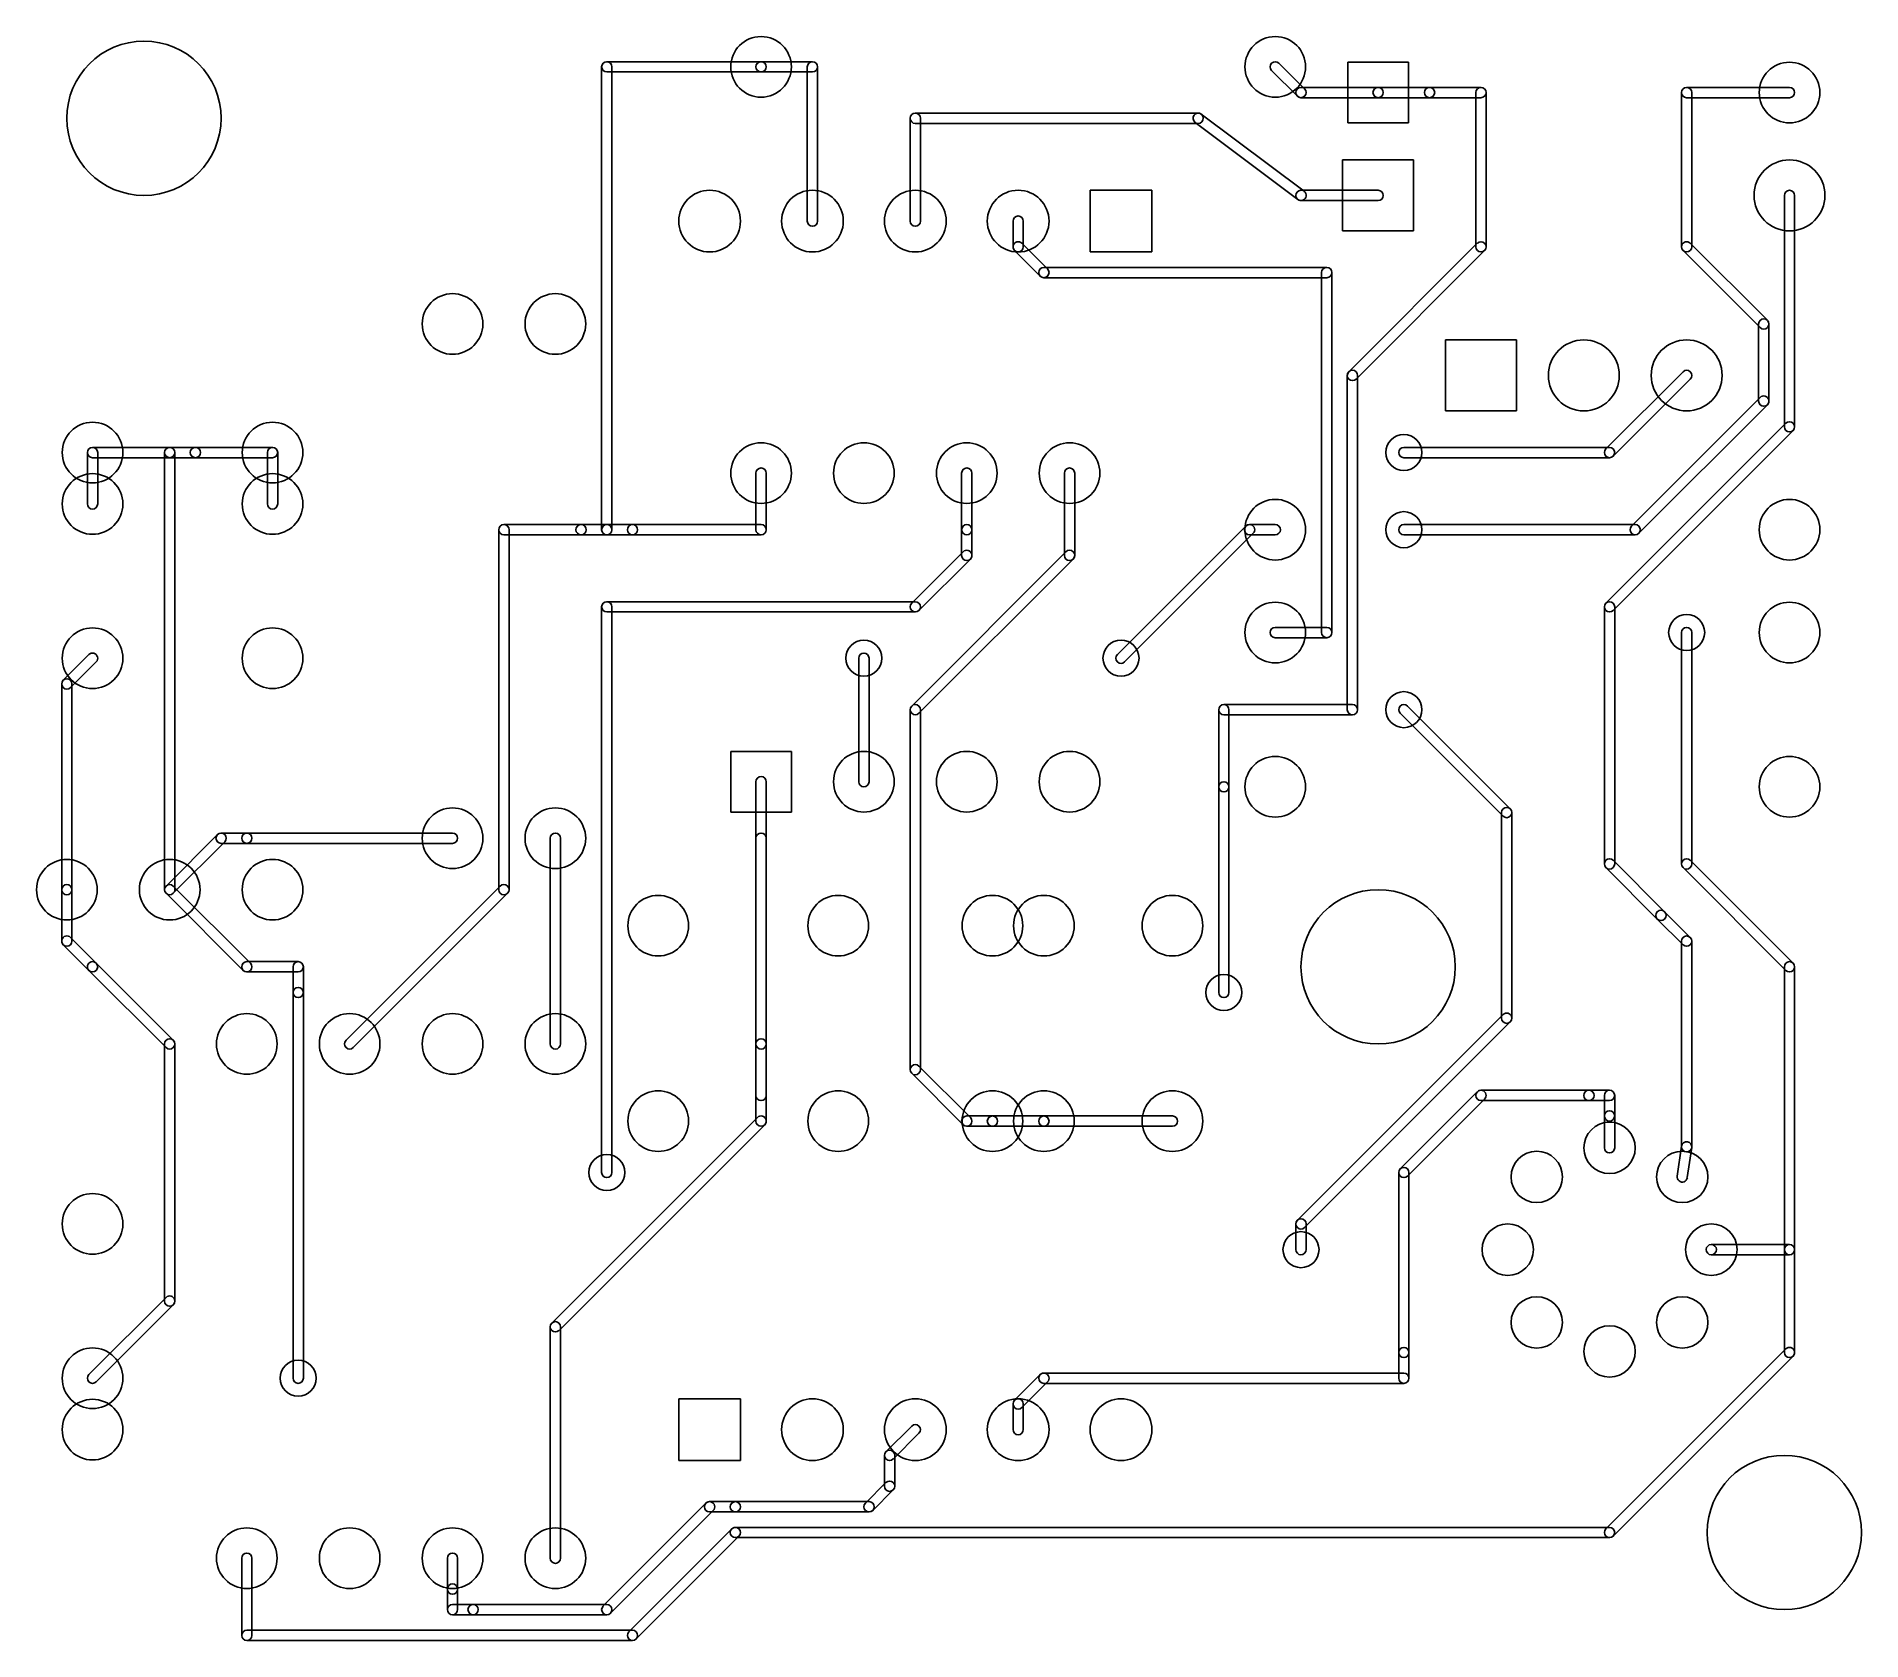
# Model space of a CAD drawing. Extents: x 185.3 to 230.4, y -160.1 to -120.5.
import ezdxf

# ---------------------------------------------------------------- set-up
doc = ezdxf.new("R2010")
doc.units = 0
doc.header["$MEASUREMENT"] = 0
doc.layers.add('BLACK', color=250, linetype='CONTINUOUS')

msp = doc.modelspace()

# ---------------------------------------------------------------- linework, layer by layer
at = {"layer": 'BLACK'}
for p, q in [((199.39, -121.158), (203.2, -121.158)), ((203.2, -121.158), (204.47, -121.158)), ((215.99, -121.195), (216.625, -121.83)), ((219.189, -121.171), (217.691, -121.171)), ((217.691, -121.171), (217.691, -122.669)), ((219.189, -122.669), (219.189, -121.171)), ((199.263, -132.715), (199.263, -121.285)), ((199.39, -121.412), (203.2, -121.412)), ((199.517, -132.715), (199.517, -121.285)), ((203.2, -121.412), (204.47, -121.412)), ((204.343, -125.095), (204.343, -121.285)), ((204.597, -125.095), (204.597, -121.285)), ((215.81, -121.375), (216.445, -122.01)), ((216.535, -121.793), (218.44, -121.793)), ((216.535, -122.047), (218.44, -122.047)), ((218.44, -121.793), (219.71, -121.793)), ((218.44, -122.047), (219.71, -122.047)), ((219.71, -121.793), (220.98, -121.793)), ((219.71, -122.047), (220.98, -122.047)), ((220.853, -125.73), (220.853, -121.92)), ((221.107, -125.73), (221.107, -121.92)), ((225.933, -125.73), (225.933, -121.92)), ((226.06, -121.793), (228.6, -121.793)), ((226.06, -122.047), (228.6, -122.047)), ((226.187, -125.73), (226.187, -121.92)), ((206.883, -125.095), (206.883, -122.555)), ((207.01, -122.428), (213.995, -122.428)), ((207.137, -125.095), (207.137, -122.555)), ((216.611, -124.359), (214.072, -122.453)), ((207.01, -122.682), (213.995, -122.682)), ((216.458, -124.562), (213.919, -122.656)), ((217.691, -122.669), (219.189, -122.669)), ((219.316, -123.584), (217.564, -123.584)), ((217.564, -123.584), (217.564, -125.336)), ((219.316, -125.336), (219.316, -123.584)), ((212.852, -124.333), (211.328, -124.333)), ((211.328, -124.333), (211.328, -125.857)), ((212.852, -125.857), (212.852, -124.333)), ((216.535, -124.333), (218.44, -124.333)), ((216.535, -124.587), (218.44, -124.587)), ((228.473, -130.175), (228.473, -124.46)), ((228.727, -130.175), (228.727, -124.46)), ((209.423, -125.73), (209.423, -125.095)), ((209.677, -125.73), (209.677, -125.095)), ((210.275, -126.275), (209.64, -125.64)), ((217.564, -125.336), (219.316, -125.336)), ((220.89, -125.64), (217.715, -128.815)), ((228.055, -127.545), (226.15, -125.64)), ((210.095, -126.455), (209.46, -125.82)), ((211.328, -125.857), (212.852, -125.857)), ((221.07, -125.82), (217.895, -128.995)), ((227.875, -127.725), (225.97, -125.82)), ((210.185, -126.238), (217.17, -126.238)), ((210.185, -126.492), (217.17, -126.492)), ((217.043, -135.255), (217.043, -126.365)), ((217.297, -135.255), (217.297, -126.365)), ((227.838, -129.54), (227.838, -127.635)), ((228.092, -129.54), (228.092, -127.635)), ((221.856, -128.029), (220.104, -128.029)), ((220.104, -128.029), (220.104, -129.781)), ((221.856, -129.781), (221.856, -128.029)), ((217.678, -137.16), (217.678, -128.905)), ((217.932, -137.16), (217.932, -128.905)), ((225.97, -128.815), (224.065, -130.72)), ((226.15, -128.995), (224.245, -130.9)), ((220.104, -129.781), (221.856, -129.781)), ((224.7, -132.625), (227.875, -129.45)), ((224.88, -132.805), (228.055, -129.63)), ((228.51, -130.085), (224.065, -134.53)), ((186.69, -130.683), (188.595, -130.683)), ((188.595, -130.683), (189.23, -130.683)), ((189.23, -130.683), (191.135, -130.683)), ((219.075, -130.683), (224.155, -130.683)), ((228.69, -130.265), (224.245, -134.71)), ((186.563, -132.08), (186.563, -130.81)), ((186.69, -130.937), (188.595, -130.937)), ((186.817, -132.08), (186.817, -130.81)), ((188.468, -141.605), (188.468, -130.81)), ((188.595, -130.937), (189.23, -130.937)), ((188.722, -141.605), (188.722, -130.81)), ((189.23, -130.937), (191.135, -130.937)), ((191.008, -132.08), (191.008, -130.81)), ((191.262, -132.08), (191.262, -130.81)), ((219.075, -130.937), (224.155, -130.937)), ((203.073, -132.715), (203.073, -131.318)), ((203.327, -132.715), (203.327, -131.318)), ((208.153, -132.715), (208.153, -131.318)), ((208.407, -132.715), (208.407, -131.318)), ((210.693, -133.35), (210.693, -131.318)), ((210.947, -133.35), (210.947, -131.318)), ((196.723, -141.605), (196.723, -132.715)), ((196.85, -132.588), (198.755, -132.588)), ((196.85, -132.842), (198.755, -132.842)), ((196.977, -141.605), (196.977, -132.715)), ((198.755, -132.588), (199.39, -132.588)), ((198.755, -132.842), (199.39, -132.842)), ((199.39, -132.588), (200.025, -132.588)), ((199.39, -132.842), (200.025, -132.842)), ((200.025, -132.588), (203.2, -132.588)), ((200.025, -132.842), (203.2, -132.842)), ((208.153, -133.35), (208.153, -132.715)), ((208.407, -133.35), (208.407, -132.715)), ((212, -135.8), (215.175, -132.625)), ((212.18, -135.98), (215.355, -132.805)), ((215.265, -132.588), (215.9, -132.588)), ((215.265, -132.842), (215.9, -132.842)), ((219.075, -132.588), (224.79, -132.588)), ((219.075, -132.842), (224.79, -132.842)), ((206.92, -134.53), (208.19, -133.26)), ((210.73, -133.26), (206.92, -137.07)), ((207.1, -134.71), (208.37, -133.44)), ((210.91, -133.44), (207.1, -137.25)), ((199.263, -148.59), (199.263, -134.62)), ((199.39, -134.493), (207.01, -134.493)), ((199.39, -134.747), (207.01, -134.747)), ((199.517, -148.59), (199.517, -134.62)), ((224.028, -140.97), (224.028, -134.62)), ((224.282, -140.97), (224.282, -134.62)), ((215.9, -135.128), (217.17, -135.128)), ((215.9, -135.382), (217.17, -135.382)), ((225.933, -140.97), (225.933, -135.255)), ((226.187, -140.97), (226.187, -135.255)), ((185.965, -136.435), (186.6, -135.8)), ((186.145, -136.615), (186.78, -135.98)), ((205.613, -138.938), (205.613, -135.89)), ((205.867, -138.938), (205.867, -135.89)), ((185.928, -141.605), (185.928, -136.525)), ((186.182, -141.605), (186.182, -136.525)), ((206.883, -146.05), (206.883, -137.16)), ((207.137, -146.05), (207.137, -137.16)), ((214.503, -139.065), (214.503, -137.16)), ((214.63, -137.033), (217.805, -137.033)), ((214.63, -137.287), (217.805, -137.287)), ((214.757, -139.065), (214.757, -137.16)), ((218.985, -137.25), (221.525, -139.79)), ((219.165, -137.07), (221.705, -139.61)), ((202.451, -138.189), (202.451, -139.687)), ((203.949, -138.189), (202.451, -138.189)), ((203.949, -139.687), (203.949, -138.189)), ((203.073, -147.32), (203.073, -138.938)), ((203.327, -147.32), (203.327, -138.938)), ((214.503, -144.145), (214.503, -139.065)), ((214.757, -144.145), (214.757, -139.065)), ((202.451, -139.687), (203.949, -139.687)), ((221.488, -144.78), (221.488, -139.7)), ((221.742, -144.78), (221.742, -139.7)), ((189.775, -140.245), (188.505, -141.515)), ((189.955, -140.425), (188.685, -141.695)), ((189.865, -140.208), (190.5, -140.208)), ((189.865, -140.462), (190.5, -140.462)), ((190.5, -140.208), (195.58, -140.208)), ((190.5, -140.462), (195.58, -140.462)), ((197.993, -145.415), (197.993, -140.335)), ((198.247, -145.415), (198.247, -140.335)), ((203.073, -145.415), (203.073, -140.335)), ((203.327, -145.415), (203.327, -140.335)), ((224.065, -141.06), (225.335, -142.33)), ((224.245, -140.88), (225.515, -142.15)), ((225.97, -141.06), (228.51, -143.6)), ((226.15, -140.88), (228.69, -143.42)), ((188.685, -141.515), (190.59, -143.42)), ((196.76, -141.515), (192.95, -145.325)), ((185.928, -142.875), (185.928, -141.605)), ((186.182, -142.875), (186.182, -141.605)), ((188.505, -141.695), (190.41, -143.6)), ((196.94, -141.695), (193.13, -145.505)), ((225.335, -142.33), (225.97, -142.965)), ((225.515, -142.15), (226.15, -142.785)), ((186.78, -143.42), (186.145, -142.785)), ((225.933, -147.955), (225.933, -142.875)), ((226.187, -147.955), (226.187, -142.875)), ((186.6, -143.6), (185.965, -142.965)), ((188.505, -145.505), (186.6, -143.6)), ((188.685, -145.325), (186.78, -143.42)), ((190.5, -143.383), (191.77, -143.383)), ((190.5, -143.637), (191.77, -143.637)), ((191.643, -144.145), (191.643, -143.51)), ((191.897, -144.145), (191.897, -143.51)), ((228.473, -150.495), (228.473, -143.51)), ((228.727, -150.495), (228.727, -143.51)), ((191.643, -153.67), (191.643, -144.145)), ((191.897, -153.67), (191.897, -144.145)), ((216.445, -149.77), (221.525, -144.69)), ((216.625, -149.95), (221.705, -144.87)), ((188.468, -151.765), (188.468, -145.415)), ((188.722, -151.765), (188.722, -145.415)), ((203.073, -146.685), (203.073, -145.415)), ((203.327, -146.685), (203.327, -145.415)), ((207.1, -145.96), (208.37, -147.23)), ((206.92, -146.14), (208.19, -147.41)), ((218.985, -148.5), (220.89, -146.595)), ((219.165, -148.68), (221.07, -146.775)), ((220.98, -146.558), (223.647, -146.558)), ((220.98, -146.812), (223.647, -146.812)), ((223.647, -146.558), (224.155, -146.558)), ((223.647, -146.812), (224.155, -146.812)), ((224.028, -147.193), (224.028, -146.685)), ((224.282, -147.193), (224.282, -146.685)), ((198.03, -152.31), (203.11, -147.23)), ((208.28, -147.193), (208.915, -147.193)), ((208.915, -147.193), (210.185, -147.193)), ((210.185, -147.193), (213.36, -147.193)), ((224.028, -147.981), (224.028, -147.193)), ((224.282, -147.981), (224.282, -147.193)), ((198.21, -152.49), (203.29, -147.41)), ((208.28, -147.447), (208.915, -147.447)), ((208.915, -147.447), (210.185, -147.447)), ((210.185, -147.447), (213.36, -147.447)), ((225.825, -148.68), (225.935, -147.937)), ((226.076, -148.717), (226.186, -147.974)), ((218.948, -153.035), (218.948, -148.59)), ((219.202, -153.035), (219.202, -148.59)), ((216.408, -150.495), (216.408, -149.86)), ((216.662, -150.495), (216.662, -149.86)), ((226.669, -150.368), (228.6, -150.368)), ((226.669, -150.368), (228.6, -150.368)), ((228.473, -153.035), (228.473, -150.495)), ((228.727, -153.035), (228.727, -150.495)), ((226.669, -150.622), (228.6, -150.622)), ((226.669, -150.622), (228.6, -150.622)), ((186.6, -153.58), (188.505, -151.675)), ((186.78, -153.76), (188.685, -151.855)), ((197.993, -158.115), (197.993, -152.4)), ((198.247, -158.115), (198.247, -152.4)), ((218.948, -153.67), (218.948, -153.035)), ((219.202, -153.67), (219.202, -153.035)), ((224.065, -157.39), (228.51, -152.945)), ((224.245, -157.57), (228.69, -153.125)), ((209.46, -154.215), (210.095, -153.58)), ((210.185, -153.543), (219.075, -153.543)), ((209.64, -154.395), (210.275, -153.76)), ((210.185, -153.797), (219.075, -153.797)), ((201.168, -154.178), (201.168, -155.702)), ((202.692, -154.178), (201.168, -154.178)), ((202.692, -155.702), (202.692, -154.178)), ((209.423, -154.94), (209.423, -154.305)), ((209.677, -154.94), (209.677, -154.305)), ((206.92, -154.85), (206.285, -155.485)), ((207.1, -155.03), (206.465, -155.665)), ((201.168, -155.702), (202.692, -155.702)), ((206.248, -156.337), (206.248, -155.575)), ((206.502, -156.337), (206.502, -155.575)), ((206.285, -156.247), (205.777, -156.755)), ((199.3, -159.295), (201.84, -156.755)), ((201.93, -156.718), (202.565, -156.718)), ((202.565, -156.718), (205.867, -156.718)), ((206.465, -156.427), (205.957, -156.935)), ((199.48, -159.475), (202.02, -156.935)), ((201.93, -156.972), (202.565, -156.972)), ((202.565, -156.972), (205.867, -156.972)), ((199.935, -159.93), (202.475, -157.39)), ((200.115, -160.11), (202.655, -157.57)), ((202.565, -157.353), (224.155, -157.353)), ((202.565, -157.607), (224.155, -157.607)), ((190.373, -160.02), (190.373, -158.115)), ((190.627, -160.02), (190.627, -158.115)), ((195.453, -158.877), (195.453, -158.115)), ((195.707, -158.877), (195.707, -158.115)), ((195.453, -159.385), (195.453, -158.877)), ((195.707, -159.385), (195.707, -158.877)), ((195.58, -159.258), (196.088, -159.258)), ((195.58, -159.512), (196.088, -159.512)), ((196.088, -159.258), (199.39, -159.258)), ((196.088, -159.512), (199.39, -159.512)), ((190.5, -159.893), (200.025, -159.893)), ((190.5, -160.147), (200.025, -160.147))]:
    msp.add_line(p, q, dxfattribs=at)
for centre, radius in [((187.96, -122.555), 1.905), ((201.93, -125.095), 0.762), ((204.47, -125.095), 0.762), ((207.01, -125.095), 0.762), ((209.55, -125.095), 0.762), ((198.12, -127.635), 0.749), ((186.69, -130.81), 0.749), ((191.135, -130.81), 0.749), ((219.075, -130.81), 0.445), ((186.69, -132.08), 0.749), ((191.135, -132.08), 0.749), ((219.075, -132.715), 0.445), ((186.69, -135.89), 0.749), ((191.135, -135.89), 0.749), ((226.06, -135.255), 0.445), ((205.74, -135.89), 0.445), ((212.09, -135.89), 0.445), ((219.075, -137.16), 0.445), ((215.9, -139.065), 0.749), ((228.6, -139.065), 0.749), ((198.12, -140.335), 0.749), ((186.055, -141.605), 0.749), ((188.595, -141.605), 0.749), ((191.135, -141.605), 0.749), ((200.66, -142.494), 0.749), ((205.105, -142.494), 0.749), ((208.915, -142.494), 0.749), ((210.185, -142.494), 0.749), ((213.36, -142.494), 0.749), ((218.44, -143.51), 1.905), ((214.63, -144.145), 0.445), ((193.04, -145.415), 0.749), ((195.58, -145.415), 0.749), ((200.66, -147.32), 0.749), ((205.105, -147.32), 0.749), ((208.915, -147.32), 0.749), ((210.185, -147.32), 0.749), ((213.36, -147.32), 0.749), ((224.155, -147.981), 0.635), ((199.39, -148.59), 0.445), ((222.359, -148.699), 0.635), ((225.951, -148.699), 0.635), ((186.69, -149.86), 0.749), ((216.535, -150.495), 0.445), ((221.641, -150.495), 0.635), ((226.669, -150.495), 0.635), ((222.359, -152.291), 0.635), ((225.951, -152.291), 0.635), ((224.155, -153.009), 0.635), ((186.69, -153.67), 0.749), ((191.77, -153.67), 0.445), ((186.69, -154.94), 0.749), ((204.47, -154.94), 0.762), ((207.01, -154.94), 0.762), ((209.55, -154.94), 0.762), ((212.09, -154.94), 0.762), ((228.473, -157.48), 1.905), ((193.04, -158.115), 0.749), ((195.58, -158.115), 0.749)]:
    msp.add_circle(centre, radius, dxfattribs=at)
for centre, radius, start, end in [((203.2, -121.285), 0.749, 360, 540), ((215.9, -121.285), 0.749, 360, 540), ((199.39, -121.285), 0.127, 90, 270), ((199.39, -121.285), 0.127, 360, 540), ((203.2, -121.285), 0.127, 90, 270), ((203.2, -121.285), 0.127, 270, 450), ((204.47, -121.285), 0.127, 360, 540), ((204.47, -121.285), 0.127, 270, 450), ((215.9, -121.285), 0.127, 45, 225), ((228.6, -121.92), 0.749, 360, 540), ((203.2, -121.285), 0.749, 180, 360), ((215.9, -121.285), 0.749, 180, 360), ((216.535, -121.92), 0.127, 90, 270), ((216.535, -121.92), 0.127, 225, 405), ((218.44, -121.92), 0.127, 90, 270), ((218.44, -121.92), 0.127, 270, 450), ((219.71, -121.92), 0.127, 90, 270), ((219.71, -121.92), 0.127, 270, 450), ((220.98, -121.92), 0.127, 360, 540), ((220.98, -121.92), 0.127, 270, 450), ((226.06, -121.92), 0.127, 90, 270), ((226.06, -121.92), 0.127, 360, 540), ((228.6, -121.92), 0.749, 180, 360), ((228.6, -121.92), 0.127, 270, 450), ((207.01, -122.555), 0.127, 360, 540), ((207.01, -122.555), 0.127, 90, 270), ((213.996, -122.554), 0.127, 413.1, 593.1), ((213.995, -122.555), 0.127, 270, 450), ((228.6, -124.46), 0.876, 360, 540), ((216.535, -124.46), 0.127, 90, 270), ((216.534, -124.461), 0.127, 233.1, 413.1), ((218.44, -124.46), 0.127, 270, 450), ((228.6, -124.46), 0.127, 360, 540), ((228.6, -124.46), 0.876, 180, 360), ((204.47, -125.095), 0.127, 180, 360), ((207.01, -125.095), 0.127, 180, 360), ((209.55, -125.095), 0.127, 360, 540), ((209.55, -125.73), 0.127, 405, 585), ((209.55, -125.73), 0.127, 180, 360), ((220.98, -125.73), 0.127, 180, 360), ((220.98, -125.73), 0.127, -45, 135), ((226.06, -125.73), 0.127, 405, 585), ((226.06, -125.73), 0.127, 180, 360), ((210.185, -126.365), 0.127, 90, 270), ((210.185, -126.365), 0.127, 225, 405), ((217.17, -126.365), 0.127, 360, 540), ((217.17, -126.365), 0.127, 270, 450), ((195.58, -127.635), 0.749, 90, 270), ((195.58, -127.635), 0.749, 270, 450), ((227.965, -127.635), 0.127, 360, 540), ((227.965, -127.635), 0.127, 225, 405), ((223.52, -128.905), 0.876, 90, 270), ((223.52, -128.905), 0.876, 270, 450), ((226.06, -128.905), 0.876, 90, 270), ((226.06, -128.905), 0.876, 270, 450), ((217.805, -128.905), 0.127, 360, 540), ((217.805, -128.905), 0.127, 135, 315), ((226.06, -128.905), 0.127, -45, 135), ((227.965, -129.54), 0.127, 180, 360), ((227.965, -129.54), 0.127, 315, 495), ((228.6, -130.175), 0.127, 180, 360), ((228.6, -130.175), 0.127, -45, 135), ((186.69, -130.81), 0.127, 360, 540), ((186.69, -130.81), 0.127, 90, 270), ((188.595, -130.81), 0.127, 360, 540), ((188.595, -130.81), 0.127, 90, 270), ((188.595, -130.81), 0.127, 270, 450), ((189.23, -130.81), 0.127, 90, 270), ((189.23, -130.81), 0.127, 270, 450), ((191.135, -130.81), 0.127, 360, 540), ((191.135, -130.81), 0.127, 270, 450), ((203.2, -131.318), 0.749, 0, 180), ((205.74, -131.318), 0.749, 0, 180), ((208.28, -131.318), 0.749, 0, 180), ((210.82, -131.318), 0.749, 0, 180), ((219.075, -130.81), 0.127, 90, 270), ((224.155, -130.81), 0.127, 270, 450), ((224.155, -130.81), 0.127, 135, 315), ((203.2, -131.318), 0.749, 180, 360), ((203.2, -131.318), 0.127, 360, 540), ((205.74, -131.318), 0.749, 180, 360), ((208.28, -131.318), 0.749, 180, 360), ((208.28, -131.318), 0.127, 360, 540), ((210.82, -131.318), 0.749, 180, 360), ((210.82, -131.318), 0.127, 360, 540), ((215.9, -132.715), 0.749, 0, 180), ((228.6, -132.715), 0.749, 0, 180), ((186.69, -132.08), 0.127, 180, 360), ((191.135, -132.08), 0.127, 180, 360), ((196.85, -132.715), 0.127, 360, 540), ((196.85, -132.715), 0.127, 90, 270), ((198.755, -132.715), 0.127, 90, 270), ((198.755, -132.715), 0.127, 270, 450), ((199.39, -132.715), 0.127, 90, 270), ((199.39, -132.715), 0.127, 180, 360), ((199.39, -132.715), 0.127, 270, 450), ((200.025, -132.715), 0.127, 90, 270), ((200.025, -132.715), 0.127, 270, 450), ((203.2, -132.715), 0.127, 180, 360), ((203.2, -132.715), 0.127, 270, 450), ((208.28, -132.715), 0.127, 360, 540), ((208.28, -132.715), 0.127, 180, 360), ((215.265, -132.715), 0.127, 90, 270), ((215.9, -132.715), 0.749, 180, 360), ((215.265, -132.715), 0.127, 315, 495), ((215.9, -132.715), 0.127, 270, 450), ((219.075, -132.715), 0.127, 90, 270), ((224.79, -132.715), 0.127, 135, 315), ((224.79, -132.715), 0.127, 270, 450), ((228.6, -132.715), 0.749, 180, 360), ((208.28, -133.35), 0.127, 180, 360), ((208.28, -133.35), 0.127, 315, 495), ((210.82, -133.35), 0.127, 180, 360), ((210.82, -133.35), 0.127, -45, 135), ((199.39, -134.62), 0.127, 90, 270), ((199.39, -134.62), 0.127, 360, 540), ((207.01, -134.62), 0.127, 135, 315), ((207.01, -134.62), 0.127, 270, 450), ((215.9, -135.255), 0.749, 0, 180), ((224.155, -134.62), 0.127, 360, 540), ((224.155, -134.62), 0.127, 135, 315), ((228.6, -135.255), 0.749, 0, 180), ((215.9, -135.255), 0.127, 90, 270), ((217.17, -135.255), 0.127, 270, 450), ((226.06, -135.255), 0.127, 360, 540), ((215.9, -135.255), 0.749, 180, 360), ((217.17, -135.255), 0.127, 180, 360), ((228.6, -135.255), 0.749, 180, 360), ((186.69, -135.89), 0.127, 315, 495), ((205.74, -135.89), 0.127, 360, 540), ((212.09, -135.89), 0.127, 135, 315), ((186.055, -136.525), 0.127, 360, 540), ((186.055, -136.525), 0.127, 135, 315), ((207.01, -137.16), 0.127, 360, 540), ((207.01, -137.16), 0.127, 135, 315), ((214.63, -137.16), 0.127, 360, 540), ((214.63, -137.16), 0.127, 90, 270), ((217.805, -137.16), 0.127, 180, 360), ((217.805, -137.16), 0.127, 270, 450), ((219.075, -137.16), 0.127, 45, 225), ((205.74, -138.938), 0.749, 0, 180), ((208.28, -138.938), 0.749, 0, 180), ((210.82, -138.938), 0.749, 0, 180), ((203.2, -138.938), 0.127, 360, 540), ((205.74, -138.938), 0.749, 180, 360), ((205.74, -138.938), 0.127, 180, 360), ((208.28, -138.938), 0.749, 180, 360), ((210.82, -138.938), 0.749, 180, 360), ((214.63, -139.065), 0.127, 360, 540), ((214.63, -139.065), 0.127, 0, 180), ((214.63, -139.065), 0.127, 180, 360), ((214.63, -139.065), 0.127, 180, 360), ((195.58, -140.335), 0.749, 90, 270), ((195.58, -140.335), 0.749, 270, 450), ((221.615, -139.7), 0.127, 360, 540), ((221.615, -139.7), 0.127, 225, 405), ((189.865, -140.335), 0.127, 90, 270), ((189.865, -140.335), 0.127, -45, 135), ((190.5, -140.335), 0.127, 90, 270), ((190.5, -140.335), 0.127, 270, 450), ((195.58, -140.335), 0.127, 270, 450), ((198.12, -140.335), 0.127, 360, 540), ((203.2, -140.335), 0.127, 360, 540), ((224.155, -140.97), 0.127, 45, 225), ((224.155, -140.97), 0.127, 180, 360), ((226.06, -140.97), 0.127, 45, 225), ((226.06, -140.97), 0.127, 180, 360), ((186.055, -141.605), 0.127, 360, 540), ((188.595, -141.605), 0.127, 45, 225), ((188.595, -141.605), 0.127, 135, 315), ((196.85, -141.605), 0.127, -45, 135), ((186.055, -141.605), 0.127, 180, 360), ((188.595, -141.605), 0.127, 180, 360), ((196.85, -141.605), 0.127, 180, 360), ((225.425, -142.24), 0.127, 45, 225), ((225.425, -142.24), 0.127, 225, 405), ((186.055, -142.875), 0.127, 405, 585), ((186.055, -142.875), 0.127, 180, 360), ((226.06, -142.875), 0.127, 360, 540), ((226.06, -142.875), 0.127, 225, 405), ((186.69, -143.51), 0.127, 405, 585), ((186.69, -143.51), 0.127, 225, 405), ((190.5, -143.51), 0.127, 90, 270), ((190.5, -143.51), 0.127, 225, 405), ((191.77, -143.51), 0.127, 360, 540), ((191.77, -143.51), 0.127, 270, 450), ((228.6, -143.51), 0.127, 360, 540), ((228.6, -143.51), 0.127, 225, 405), ((191.77, -144.145), 0.127, 360, 540), ((191.77, -144.145), 0.127, 180, 360), ((214.63, -144.145), 0.127, 180, 360), ((190.5, -145.415), 0.749, 90, 270), ((190.5, -145.415), 0.749, 270, 450), ((198.12, -145.415), 0.749, 450, 630), ((198.12, -145.415), 0.749, 270, 450), ((221.615, -144.78), 0.127, 315, 495), ((221.615, -144.78), 0.127, 180, 360), ((188.595, -145.415), 0.127, 360, 540), ((188.595, -145.415), 0.127, 225, 405), ((193.04, -145.415), 0.127, 135, 315), ((198.12, -145.415), 0.127, 180, 360), ((203.2, -145.415), 0.127, 360, 540), ((203.2, -145.415), 0.127, 180, 360), ((207.01, -146.05), 0.127, 45, 225), ((207.01, -146.05), 0.127, 180, 360), ((203.2, -146.685), 0.127, 180, 360), ((220.98, -146.685), 0.127, 90, 270), ((220.98, -146.685), 0.127, 315, 495), ((223.647, -146.685), 0.127, 90, 270), ((223.647, -146.685), 0.127, 270, 450), ((224.155, -146.685), 0.127, 360, 540), ((224.155, -146.685), 0.127, 270, 450), ((203.2, -147.32), 0.127, 180, 360), ((203.2, -147.32), 0.127, 315, 495), ((208.28, -147.32), 0.127, 90, 270), ((208.28, -147.32), 0.127, 225, 405), ((208.915, -147.32), 0.127, 90, 270), ((208.915, -147.32), 0.127, 270, 450), ((210.185, -147.32), 0.127, 90, 270), ((210.185, -147.32), 0.127, 270, 450), ((213.36, -147.32), 0.127, 270, 450), ((224.155, -147.193), 0.127, 360, 540), ((224.155, -147.193), 0.127, 180, 360), ((226.06, -147.955), 0.127, 351.6, 531.6), ((224.155, -147.981), 0.127, 180, 360), ((226.06, -147.955), 0.127, 180, 360), ((199.39, -148.59), 0.127, 180, 360), ((219.075, -148.59), 0.127, 360, 540), ((219.075, -148.59), 0.127, 135, 315), ((225.951, -148.699), 0.127, 171.6, 351.6), ((216.535, -149.86), 0.127, 360, 540), ((216.535, -149.86), 0.127, 135, 315), ((216.535, -150.495), 0.127, 180, 360), ((226.669, -150.495), 0.127, 90, 270), ((226.669, -150.495), 0.127, 0, 180), ((226.669, -150.495), 0.127, 90, 270), ((226.669, -150.495), 0.127, 180, 360), ((228.6, -150.495), 0.127, 360, 540), ((228.6, -150.495), 0.127, 180, 360), ((228.6, -150.495), 0.127, 270, 450), ((228.6, -150.495), 0.127, 270, 450), ((188.595, -151.765), 0.127, 180, 360), ((188.595, -151.765), 0.127, 315, 495), ((198.12, -152.4), 0.127, 360, 540), ((198.12, -152.4), 0.127, 135, 315), ((219.075, -153.035), 0.127, 360, 540), ((219.075, -153.035), 0.127, 180, 360), ((228.6, -153.035), 0.127, 180, 360), ((228.6, -153.035), 0.127, 315, 495), ((186.69, -153.67), 0.127, 135, 315), ((191.77, -153.67), 0.127, 180, 360), ((210.185, -153.67), 0.127, 90, 270), ((210.185, -153.67), 0.127, 315, 495), ((219.075, -153.67), 0.127, 180, 360), ((219.075, -153.67), 0.127, 270, 450), ((209.55, -154.305), 0.127, 360, 540), ((209.55, -154.305), 0.127, 135, 315), ((207.01, -154.94), 0.127, -45, 135), ((209.55, -154.94), 0.127, 180, 360), ((206.375, -155.575), 0.127, 360, 540), ((206.375, -155.575), 0.127, 135, 315), ((206.375, -156.337), 0.127, 180, 360), ((206.375, -156.337), 0.127, -45, 135), ((201.93, -156.845), 0.127, 90, 270), ((201.93, -156.845), 0.127, 315, 495), ((202.565, -156.845), 0.127, 90, 270), ((202.565, -156.845), 0.127, 270, 450), ((205.867, -156.845), 0.127, 135, 315), ((205.867, -156.845), 0.127, 270, 450), ((190.5, -158.115), 0.749, 90, 270), ((190.5, -158.115), 0.749, 270, 450), ((198.12, -158.115), 0.749, 450, 630), ((198.12, -158.115), 0.749, 270, 450), ((202.565, -157.48), 0.127, 90, 270), ((202.565, -157.48), 0.127, 0, 180), ((202.565, -157.48), 0.127, 180, 360), ((202.565, -157.48), 0.127, 315, 495), ((224.155, -157.48), 0.127, 135, 315), ((224.155, -157.48), 0.127, 270, 450), ((190.5, -158.115), 0.127, 360, 540), ((195.58, -158.115), 0.127, 360, 540), ((198.12, -158.115), 0.127, 180, 360), ((195.58, -158.877), 0.127, 360, 540), ((195.58, -158.877), 0.127, 180, 360), ((195.58, -159.385), 0.127, 90, 270), ((195.58, -159.385), 0.127, 180, 360), ((196.088, -159.385), 0.127, 90, 270), ((196.088, -159.385), 0.127, 270, 450), ((199.39, -159.385), 0.127, 135, 315), ((199.39, -159.385), 0.127, 270, 450), ((190.5, -160.02), 0.127, 90, 270), ((200.025, -160.02), 0.127, 135, 315), ((200.025, -160.02), 0.127, 270, 450), ((190.5, -160.02), 0.127, 180, 360)]:
    msp.add_arc(centre, radius, start, end, dxfattribs=at)

doc.saveas('drawing.dxf')
